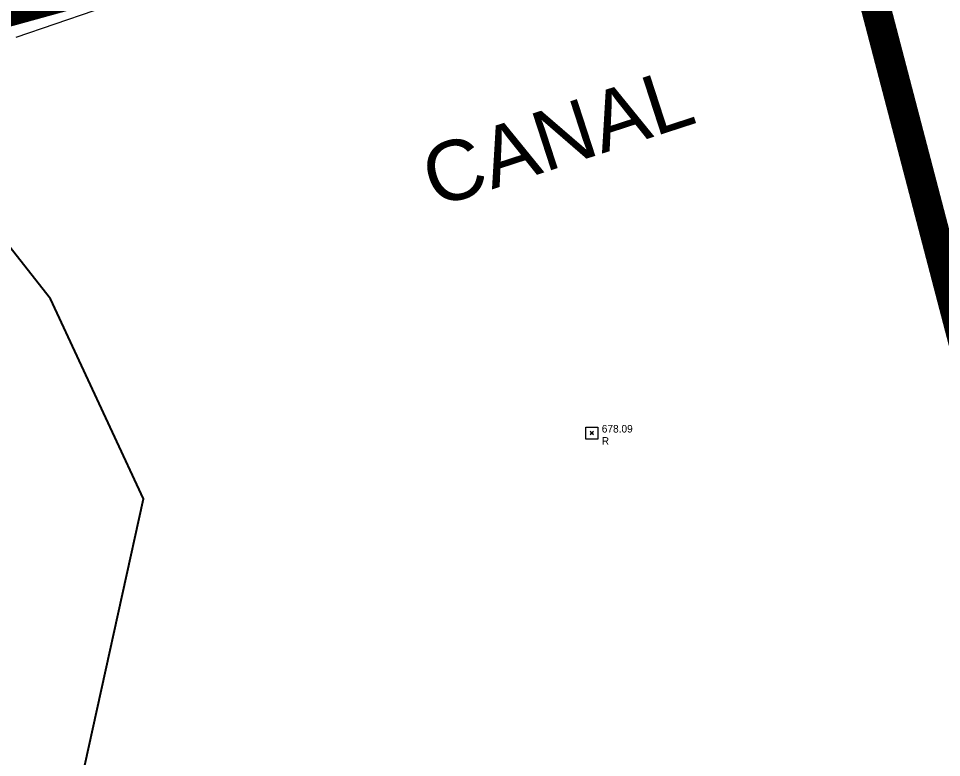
# Model space of a CAD drawing. Extents: x 350769 to 354978, y 6304672 to 6307963.
# Drawn here: x 352458.7 to 352474.18, y 6305718.19 to 6305730.58 of the extents above; entities that cross this region are included whole.
import ezdxf

# ---------------------------------------------------------------- set-up
doc = ezdxf.new("R2010")
doc.units = 0
doc.header["$PDMODE"] = 35
doc.header["$PDSIZE"] = 0.03
for name, pattern in [('CONTINUOS', [0]), ('DASHDOT', [1, 0.5, -0.25, 0, -0.25]), ('PHANTOM', [23.5, 11.75, -2.35, 2.35, -2.35, 2.35, -2.35])]:
    doc.linetypes.add(name, pattern=pattern)
doc.layers.get('0').update_dxf_attribs({"linetype": 'CONTINUOUS'})
doc.layers.get('Defpoints').update_dxf_attribs({"linetype": 'CONTINUOUS'})
for name, color, linetype in [('02_Geo ext_Acotamiento', 7, 'CONTINUOUS'), ('03_S2_Pav ext_Borde vereda', 7, 'CONTINUOUS'), ('1-CANAL', 150, 'PHANTOM'), ('1-TEXTOS', 7, 'CONTINUOUS'), ('3-CANAL_FDO', 4, 'CONTINUOUS'), ('C-TINN', 5, 'CONTINUOUS'), ('C-TOPO-MINR', 8, 'CONTINUOUS'), ('V-NODE DIC 2005', 4, 'CONTINUOUS'), ('V-NODE-TEXT DIC 2005', 2, 'CONTINUOUS')]:
    doc.layers.add(name, color=color, linetype=linetype)
doc.layers.add('0_ASD_LINEA OFICIAL', color=253, linetype='DASHDOT', lineweight=20)
doc.layers.add('0_ASD_TOPOGRAFIA_ELEMENTOS', color=9, linetype='CONTINUOS', lineweight=5, true_color=0xbdbdbd)
doc.styles.add('ROMANS', font='romans.shx', dxfattribs={"width": 0.65})
doc.styles.add('TEXTIS', font='arial.ttf', dxfattribs={"height": 2})
doc.dimstyles.new('Principal', dxfattribs={"dimscale": 0, "dimtxt": 2, "dimasz": 2, "dimexe": 1, "dimexo": 1, "dimtad": 1, "dimrnd": 0.05, "dimzin": 1, "dimtxsty": 'ROMANS', "dimcen": 2.5, "dimclrt": 2, "dimaunit": 2, "dimadec": 0, "dimazin": 0, "dimtfac": 1, "dimtmove": 0, "dimatfit": 3, "dimfxl": 1, "dimfxlon": 1, "dimarcsym": 0})

# ---------------------------------------------------------------- blocks, each defined once
blk = doc.blocks.new('*D1236')
at = {"layer": '02_Geo ext_Acotamiento', "color": 0, "lineweight": -2, "transparency": 16777216}
blk.add_line((352474.045, 6305972.496), (352473.119, 6305978.179), dxfattribs=at)
at = {"layer": '02_Geo ext_Acotamiento', "color": 0, "transparency": 16777216}
blk.add_solid([(352473.283, 6305978.206), (352472.954, 6305978.153), (352472.958, 6305979.166)], dxfattribs=at)
at = {"layer": 'Defpoints', "color": 0, "transparency": 16777216}
for p in [(352472.958, 6305979.166), (352596.042, 6305224.025)]:
    blk.add_point(p, dxfattribs=at)
at = {"layer": '02_Geo ext_Acotamiento', "color": 2, "transparency": 16777216, "insert": (352474.582, 6305974.845), "char_height": 1, "attachment_point": 5, "rotation": 279.2575, "style": 'ROMANS'}
blk.add_mtext('R765,10', dxfattribs=at)
blk = doc.blocks.new('A$C27410629')
at = {"layer": '0_ASD_LINEA OFICIAL', "ltscale": 8, "const_width": 0.5}
blk.add_lwpolyline([(268.161, 972.696), (289.656, 890.533), (266.437, 884.46), (116.663, 844.803)], dxfattribs=at)
blk = doc.blocks.new('*U1327')
at = {"color": 0, "linetype": 'ByBlock', "lineweight": -2, "transparency": 16777216}
blk.add_point((0, 0), dxfattribs=at)
blk = doc.blocks.new('*U2770', base_point=(352468.362, 6305723.554))
at = {"layer": 'V-NODE-TEXT DIC 2005', "linetype": 'ByBlock', "char_height": 0.127}
for s, insert, attachment_point in [('678.09', (352468.529, 6305723.625), 4), ('R', (352468.529, 6305723.486), 1)]:
    blk.add_mtext(s, dxfattribs=dict(at, insert=insert, attachment_point=attachment_point))
blk = doc.blocks.new('*U2771', base_point=(352468.362, 6305723.554))
at = {"layer": 'V-NODE-TEXT DIC 2005', "color": 2, "lineweight": -2}
blk.add_blockref('*U2770', (352468.362, 6305723.554), dxfattribs=at)
blk = doc.blocks.new('TOPOGRAFIA')
at = {"layer": '0_ASD_LINEA OFICIAL', "ltscale": 8, "const_width": 0.5}
blk.add_lwpolyline([(390427.742, 6302814.067), (390462.175, 6302752.282), (390383.071, 6302730.605), (390309.799, 6302723.349), (390311.369, 6302703.307), (390386.745, 6302710.871), (390472.116, 6302734.448), (390495.667, 6302745.108), (390523.305, 6302756.109), (390473.799, 6302802.291, -0.151019), (390428.285, 6302881.719), (390391.708, 6302986.357, -0.035367), (390370.183, 6302995.884, 0.28109), (390309.679, 6302995.976), (390362.106, 6302925.874), (390362.105, 6302925.873), (390363.124, 6302924.511, -0.033436), (390384.93, 6302890.884), (390427.742, 6302814.067)], format="xyb", dxfattribs=at)
blk.add_lwpolyline([(390427.742, 6302814.067), (390462.175, 6302752.282), (390383.071, 6302730.605), (390309.799, 6302723.349), (390311.369, 6302703.307), (390386.745, 6302710.871), (390472.116, 6302734.448), (390495.667, 6302745.108), (390523.305, 6302756.109), (390473.799, 6302802.291, -0.151019), (390428.285, 6302881.719), (390391.708, 6302986.357, -0.035367), (390370.183, 6302995.884, 0.28109), (390309.679, 6302995.976), (390362.106, 6302925.874), (390362.105, 6302925.873), (390363.124, 6302924.511, -0.033436), (390384.93, 6302890.884), (390427.742, 6302814.067)], format="xyb", dxfattribs=at)
at = {"layer": '1-CANAL', "color": 9, "lineweight": 0, "true_color": 0xbdbdbd, "flags": 128}
blk.add_lwpolyline([(390567.787, 6302629.727), (390568.793, 6302640.353), (390569.503, 6302651.739), (390570.033, 6302661.873), (390570.34, 6302672.528), (390570.92, 6302683.642), (390571.385, 6302692.94), (390572.206, 6302702.09), (390572.491, 6302712.168), (390573.178, 6302721.782), (390573.739, 6302732.321), (390574.43, 6302741.485), (390575.232, 6302752.552), (390575.303, 6302758.186), (390573.072, 6302758.741), (390565.731, 6302762.63), (390558.774, 6302762.052), (390549.097, 6302759.46), (390540.056, 6302756.523), (390530.957, 6302754.646), (390519.837, 6302751.496), (390509.631, 6302748.296), (390499.766, 6302744.712), (390490.284, 6302741.391), (390477.589, 6302736.731), (390469.698, 6302733.787), (390460.923, 6302731.042), (390452.374, 6302728.107), (390438.311, 6302722.869), (390431.422, 6302718.409), (390419.91, 6302710.977), (390412.117, 6302707.007), (390402.106, 6302701.336), (390395.117, 6302696.907), (390381.316, 6302693.365), (390369.866, 6302691.898), (390358.977, 6302690.522), (390351.003, 6302689.869), (390338.841, 6302688.974), (390330.387, 6302688.811), (390318.293, 6302688.652), (390310.613, 6302688.12), (390310.097, 6302689.409), (390318.134, 6302689.995), (390330.169, 6302689.859), (390338.592, 6302690.268), (390350.911, 6302691.365), (390358.441, 6302692.052), (390369.602, 6302693.031), (390381.494, 6302694.408), (390394.454, 6302697.809), (390401.441, 6302702.027), (390411.517, 6302708.091), (390419.432, 6302711.748), (390430.822, 6302719.202), (390437.823, 6302723.766), (390451.878, 6302729.106), (390460.597, 6302731.881), (390469.278, 6302734.632), (390477.218, 6302737.629), (390489.928, 6302742.229), (390499.382, 6302745.508), (390509.312, 6302749.089), (390519.62, 6302752.392), (390530.723, 6302755.531), (390539.654, 6302757.751), (390548.71, 6302760.578), (390558.851, 6302763.211), (390565.636, 6302763.686), (390573.601, 6302759.59), (390575.339, 6302759.411), (390576.082, 6302766.593), (390577.196, 6302775.886), (390577.943, 6302782.884), (390578.269, 6302790.104), (390579.967, 6302802.039), (390581.351, 6302810.063)], dxfattribs=at)
at = {"layer": '3-CANAL_FDO', "color": 9, "lineweight": 0, "true_color": 0xbdbdbd}
blk.add_lwpolyline([(390310.469, 6302688.649), (390318.522, 6302688.996), (390330.174, 6302689.125), (390338.64, 6302689.578), (390350.896, 6302690.257), (390358.72, 6302691.136), (390369.871, 6302692.128), (390381.817, 6302693.844), (390394.873, 6302697.124), (390401.907, 6302701.675), (390411.835, 6302707.347), (390419.866, 6302711.153), (390431.217, 6302718.73), (390438.253, 6302723.075), (390452.2, 6302728.334), (390460.878, 6302731.292), (390469.538, 6302734.018), (390477.452, 6302736.983), (390490.288, 6302741.591), (390499.55, 6302745.064), (390509.663, 6302748.654), (390519.824, 6302751.87), (390530.973, 6302754.926), (390540.132, 6302756.904)], dxfattribs=at)
at = {"layer": 'C-TINN', "color": 9, "linetype": 'Continuous', "lineweight": 0, "true_color": 0xbdbdbd, "elevation": 678.09}
blk.add_lwpolyline([(390468.213, 6302723.53), (390468.213, 6302723.73), (390468.413, 6302723.73), (390468.413, 6302723.53), (390468.213, 6302723.53)], dxfattribs=at)
at = {"layer": 'C-TINN', "color": 9, "linetype": 'Continuous', "lineweight": 0, "true_color": 0xbdbdbd}
blk.add_point((390468.313, 6302723.63, 678.09), dxfattribs=at)
at = {"layer": 'C-TOPO-MINR', "color": 9, "linetype": 'Continuous', "lineweight": -3, "true_color": 0xbdbdbd, "elevation": 678}
blk.add_lwpolyline([(390459.738, 6302717.729), (390460.79, 6302722.529), (390459.232, 6302725.878), (390457.483, 6302728.101), (390456.432, 6302728.432), (390452.374, 6302728.107), (390452.847, 6302729.414), (390452.113, 6302729.432), (390448.434, 6302735.403), (390448.698, 6302736.232), (390449.38, 6302738.185), (390448.251, 6302738.778), (390448.801, 6302742.813), (390449.145, 6302743.671), (390451.814, 6302751.164)], dxfattribs=at)
at = {"layer": 'V-NODE DIC 2005', "color": 9, "lineweight": 0, "true_color": 0xbdbdbd, "rotation": 359.9963883938062}
blk.add_blockref('*U1327', (390468.313, 6302723.63), dxfattribs=at)
at = {"layer": 'V-NODE-TEXT DIC 2005', "color": 9, "lineweight": 0, "true_color": 0xbdbdbd, "rotation": 359.9963883938062}
blk.add_blockref('*U2771', (390468.313, 6302723.63), dxfattribs=at)
at = {"layer": '1-TEXTOS', "color": 9, "lineweight": 0, "true_color": 0xbdbdbd, "style": 'TEXTIS'}
blk.add_text('CANAL', height=1, rotation=18.0172, dxfattribs=at).set_placement((390465.676, 6302727.402))

msp = doc.modelspace()

# ---------------------------------------------------------------- block references
at = {"layer": '03_S2_Pav ext_Borde vereda', "linetype": 'Continuous'}
msp.add_blockref('A$C27410629', (352203.962, 6304761.714), dxfattribs=at)

# ---------------------------------------------------------------- dimensions: what is measured, and where the dimension line sits
at = {"layer": '02_Geo ext_Acotamiento'}
dim = msp.add_radius_dim(center=(352596.042, 6305224.025), mpoint=(352472.958, 6305979.166), dimstyle='Principal', override={"dimscale": 0, "dimaunit": 0, "dimfxl": 0.22, "dimarcsym": 1}, dxfattribs=at)
dim.commit()
dim.dimension.update_dxf_attribs({"geometry": '*D1236', "text_midpoint": (352473.686, 6305974.698), "dimtype": 164})

# ---------------------------------------------------------------- next in the draw order: block references
at = {"layer": '0_ASD_TOPOGRAFIA_ELEMENTOS', "color": 30, "true_color": 0xf26507}
msp.add_blockref('TOPOGRAFIA', (-38000, 3000), dxfattribs=at)

doc.saveas('drawing.dxf')
